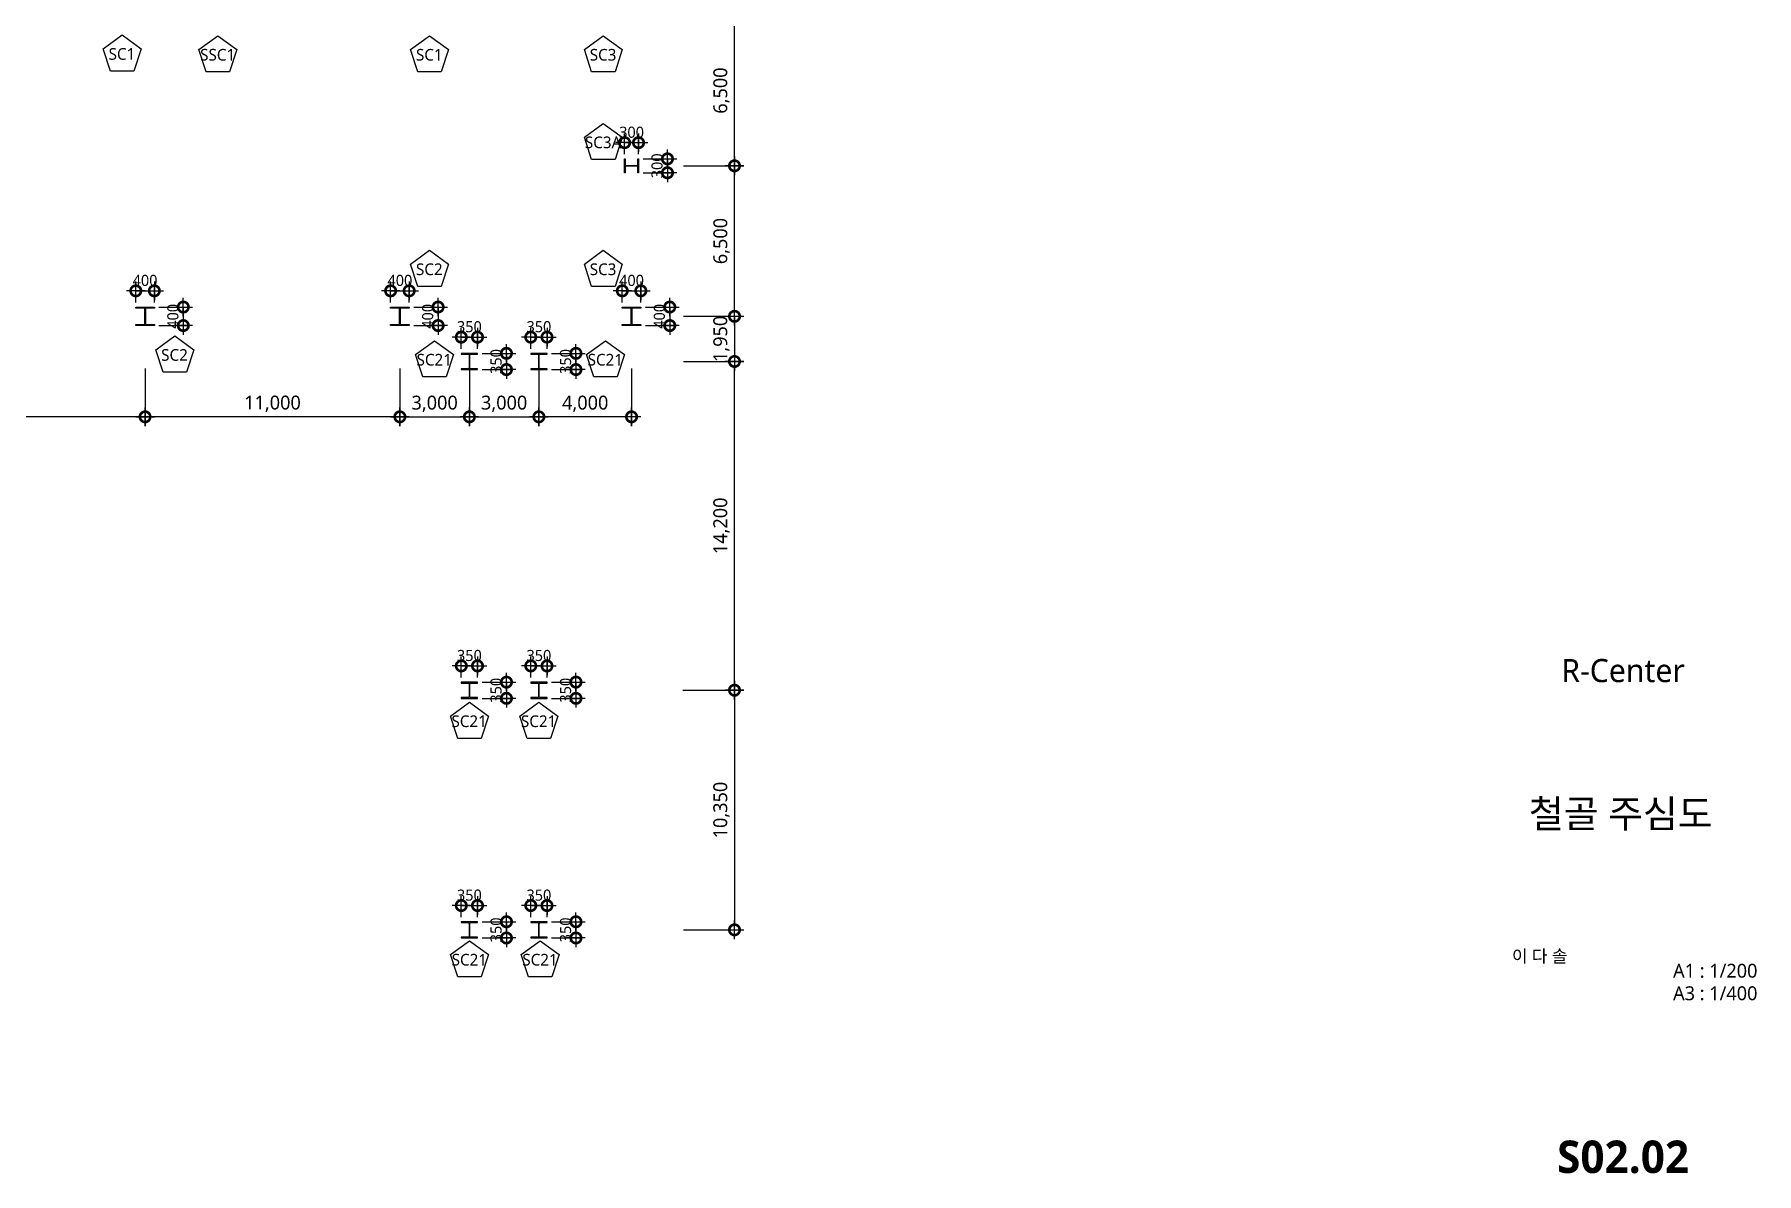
# Model space of a CAD drawing. Header units: millimetres. Extents: x 9929 to 330537, y 4940 to 105100.
# Drawn here: x 254925 to 329262, y 5874 to 55075 of the extents above; entities that cross this region are included whole.
import ezdxf
from ezdxf.enums import TextEntityAlignment as Align

# ---------------------------------------------------------------- set-up
doc = ezdxf.new("R2010")
doc.units = ezdxf.units.MM
doc.header["$LTSCALE"] = 150
doc.layers.get('DEFPOINTS').update_dxf_attribs({"color": 137})
for name, color, linetype in [('0-S-col', 4, 'Continuous'), ('09GIRDER', 2, 'Continuous'), ('DIM', 7, 'Continuous'), ('DIM1', 7, 'Continuous'), ('SHT', 5, 'Continuous'), ('TAG', 6, 'Continuous'), ('TEXT', 3, 'Continuous'), ('TITLE', 7, 'Continuous')]:
    doc.layers.add(name, color=color, linetype=linetype)
doc.styles.add('맑은고딕', font='malgun.ttf')
doc.styles.add('맑은고딕B', font='malgunbd.ttf')
doc.styles.add('스타일1', font='malgun.ttf')
doc.dimstyles.new('CJA', dxfattribs={"dimscale": 200, "dimtxt": 3, "dimasz": 1, "dimexe": 2, "dimexo": 3, "dimgap": 1, "dimtad": 1, "dimdec": 0, "dimzin": 1, "dimdsep": 46, "dimlunit": 6, "dimtxsty": '스타일1', "dimblk": 'GAUN-DOT', "dimcen": -2, "dimdle": 2, "dimclrd": 256, "dimclre": 256, "dimclrt": 3, "dimadec": 0, "dimazin": 0, "dimtfac": 1, "dimtdec": 0, "dimtix": 1, "dimtmove": 2, "dimatfit": 3, "dimldrblk": 'DOTSMALL', "dimfxl": 1, "dimtolj": 1, "dimtzin": 1, "dimarcsym": 0})
doc.dimstyles.new('GAUN0.5', dxfattribs={"dimscale": 200, "dimtxt": 2.4, "dimasz": 1, "dimexe": 1, "dimexo": 1, "dimgap": 1, "dimtad": 1, "dimdec": 0, "dimlfac": 0.5, "dimzin": 1, "dimdsep": 46, "dimlunit": 6, "dimtxsty": '맑은고딕', "dimblk": 'GAUN-DOT', "dimcen": -2, "dimdle": 2, "dimclrd": 256, "dimclre": 256, "dimclrt": 4, "dimadec": 0, "dimazin": 0, "dimtfac": 1, "dimtdec": 0, "dimtix": 1, "dimtmove": 2, "dimatfit": 3, "dimldrblk": 'DOTSMALL', "dimfxl": 1, "dimtolj": 1, "dimtzin": 1, "dimarcsym": 0})

# ---------------------------------------------------------------- blocks, each defined once
blk = doc.blocks.new('GAUN-DOT')
at = {"linetype": 'ByBlock'}
for p, q in [((2, 0), (-2, 0)), ((0, -2), (0, 2))]:
    blk.add_line(p, q, dxfattribs=at)
at = {"const_width": 2.25}
blk.add_lwpolyline([(0, 0.28125, 1), (0, -0.28125, 1)], format="xyb", close=True, dxfattribs=at)
blk = doc.blocks.new('*D11')
at = {"layer": 'DEFPOINTS', "color": 0, "transparency": 16777216}
for p in [(282352, 55900), (285144, 55900), (282339, 49400)]:
    blk.add_point(p, dxfattribs=at)
at = {"layer": 'DIM', "lineweight": -2, "transparency": 16777216}
for p, q in [((282952, 55900), (285544, 55900)), ((285144, 49600), (285144, 55700)), ((282939, 49400), (285544, 49400))]:
    blk.add_line(p, q, dxfattribs=at)
at = {"layer": 'DIM', "lineweight": -2, "transparency": 16777216, "xscale": 200, "yscale": 200, "zscale": 200}
for p, rotation in [((285144, 55900), 90), ((285144, 49400), 270)]:
    blk.add_blockref('GAUN-DOT', p, dxfattribs=dict(at, rotation=rotation))
at = {"layer": 'DIM', "color": 3, "transparency": 16777216, "insert": (284584, 52650), "char_height": 600, "attachment_point": 5, "rotation": 90, "style": '스타일1'}
blk.add_mtext('\\A1;6,500', dxfattribs=at)
blk = doc.blocks.new('_DotSmall')
at = {"color": 0, "linetype": 'ByBlock', "const_width": 0.5}
blk.add_lwpolyline([(-0.0625, 0, 1), (0.0625, 0, 1)], format="xyb", close=True, dxfattribs=at)
blk = doc.blocks.new('*D12')
at = {"layer": 'DEFPOINTS', "color": 0, "transparency": 16777216}
for p in [(282353, 49400), (285144, 49400), (282339, 42900)]:
    blk.add_point(p, dxfattribs=at)
at = {"layer": 'DIM', "lineweight": -2, "transparency": 16777216}
for p, q in [((282953, 49400), (285544, 49400)), ((285144, 43100), (285144, 49200)), ((282939, 42900), (285544, 42900))]:
    blk.add_line(p, q, dxfattribs=at)
at = {"layer": 'DIM', "lineweight": -2, "transparency": 16777216, "xscale": 200, "yscale": 200, "zscale": 200}
for p, rotation in [((285144, 49400), 90), ((285144, 42900), 270)]:
    blk.add_blockref('GAUN-DOT', p, dxfattribs=dict(at, rotation=rotation))
at = {"layer": 'DIM', "color": 3, "transparency": 16777216, "insert": (284584, 46150), "char_height": 600, "attachment_point": 5, "rotation": 90, "style": '스타일1'}
blk.add_mtext('\\A1;6,500', dxfattribs=at)
blk = doc.blocks.new('*D13')
at = {"layer": 'DEFPOINTS', "color": 0, "transparency": 16777216}
for p in [(282339, 42900), (282343, 40950), (285144, 40950)]:
    blk.add_point(p, dxfattribs=at)
at = {"layer": 'DIM', "lineweight": -2, "transparency": 16777216}
for p, q in [((285144, 43100), (285144, 43300)), ((282939, 42900), (285544, 42900)), ((285144, 42900), (285144, 40950)), ((282943, 40950), (285544, 40950)), ((285144, 40750), (285144, 40550))]:
    blk.add_line(p, q, dxfattribs=at)
at = {"layer": 'DIM', "lineweight": -2, "transparency": 16777216, "xscale": 200, "yscale": 200, "zscale": 200}
for p, rotation in [((285144, 42900), 270), ((285144, 40950), 90)]:
    blk.add_blockref('GAUN-DOT', p, dxfattribs=dict(at, rotation=rotation))
at = {"layer": 'DIM', "color": 3, "transparency": 16777216, "insert": (284582, 41925), "char_height": 600, "attachment_point": 5, "rotation": 90, "style": '스타일1'}
blk.add_mtext('\\A1;1,950', dxfattribs=at)
blk = doc.blocks.new('*D14')
at = {"layer": 'DEFPOINTS', "color": 0, "transparency": 16777216}
for p in [(282343, 40950), (285144, 40950), (282315, 26750)]:
    blk.add_point(p, dxfattribs=at)
at = {"layer": 'DIM', "lineweight": -2, "transparency": 16777216}
for p, q in [((282943, 40950), (285544, 40950)), ((285144, 26950), (285144, 40750)), ((282915, 26750), (285544, 26750))]:
    blk.add_line(p, q, dxfattribs=at)
at = {"layer": 'DIM', "lineweight": -2, "transparency": 16777216, "xscale": 200, "yscale": 200, "zscale": 200}
for p, rotation in [((285144, 40950), 90), ((285144, 26750), 270)]:
    blk.add_blockref('GAUN-DOT', p, dxfattribs=dict(at, rotation=rotation))
at = {"layer": 'DIM', "color": 3, "transparency": 16777216, "insert": (284582, 33850), "char_height": 600, "attachment_point": 5, "rotation": 90, "style": '스타일1'}
blk.add_mtext('\\A1;14,200', dxfattribs=at)
blk = doc.blocks.new('*D15')
at = {"layer": 'DEFPOINTS', "color": 0, "transparency": 16777216}
for p in [(282315, 26750), (282335, 16400), (285144, 16400)]:
    blk.add_point(p, dxfattribs=at)
at = {"layer": 'DIM', "lineweight": -2, "transparency": 16777216}
for p, q in [((282915, 26750), (285544, 26750)), ((285144, 26550), (285144, 16600)), ((282935, 16400), (285544, 16400))]:
    blk.add_line(p, q, dxfattribs=at)
at = {"layer": 'DIM', "lineweight": -2, "transparency": 16777216, "xscale": 200, "yscale": 200, "zscale": 200}
for p, rotation in [((285144, 26750), 90), ((285144, 16400), 270)]:
    blk.add_blockref('GAUN-DOT', p, dxfattribs=dict(at, rotation=rotation))
at = {"layer": 'DIM', "color": 3, "transparency": 16777216, "insert": (284582, 21575), "char_height": 600, "attachment_point": 5, "rotation": 90, "style": '스타일1'}
blk.add_mtext('\\A1;10,350', dxfattribs=at)
blk = doc.blocks.new('*D20')
at = {"layer": 'DEFPOINTS', "color": 0, "transparency": 16777216}
for p in [(245700, 41253), (259700, 41253), (245700, 38559)]:
    blk.add_point(p, dxfattribs=at)
at = {"layer": 'DIM', "lineweight": -2, "transparency": 16777216}
for p, q in [((245700, 40653), (245700, 38159)), ((259700, 40653), (259700, 38159)), ((259500, 38559), (245900, 38559))]:
    blk.add_line(p, q, dxfattribs=at)
at = {"layer": 'DIM', "lineweight": -2, "transparency": 16777216, "xscale": 200, "yscale": 200, "zscale": 200, "rotation": 180}
blk.add_blockref('GAUN-DOT', (245700, 38559), dxfattribs=at)
at = {"layer": 'DIM', "lineweight": -2, "transparency": 16777216, "xscale": 200, "yscale": 200, "zscale": 200}
blk.add_blockref('GAUN-DOT', (259700, 38559), dxfattribs=at)
at = {"layer": 'DIM', "color": 3, "transparency": 16777216, "insert": (252700, 39121), "char_height": 600, "attachment_point": 5, "style": '스타일1'}
blk.add_mtext('\\A1;14,000', dxfattribs=at)
blk = doc.blocks.new('*D21')
at = {"layer": 'DEFPOINTS', "color": 0, "transparency": 16777216}
for p in [(259700, 41253), (270700, 41253), (259700, 38559)]:
    blk.add_point(p, dxfattribs=at)
at = {"layer": 'DIM', "lineweight": -2, "transparency": 16777216}
for p, q in [((259700, 40653), (259700, 38159)), ((270700, 40653), (270700, 38159)), ((270500, 38559), (259900, 38559))]:
    blk.add_line(p, q, dxfattribs=at)
at = {"layer": 'DIM', "lineweight": -2, "transparency": 16777216, "xscale": 200, "yscale": 200, "zscale": 200, "rotation": 180}
blk.add_blockref('GAUN-DOT', (259700, 38559), dxfattribs=at)
at = {"layer": 'DIM', "lineweight": -2, "transparency": 16777216, "xscale": 200, "yscale": 200, "zscale": 200}
blk.add_blockref('GAUN-DOT', (270700, 38559), dxfattribs=at)
at = {"layer": 'DIM', "color": 3, "transparency": 16777216, "insert": (265200, 39121), "char_height": 600, "attachment_point": 5, "style": '스타일1'}
blk.add_mtext('\\A1;11,000', dxfattribs=at)
blk = doc.blocks.new('*D22')
at = {"layer": 'DEFPOINTS', "color": 0, "transparency": 16777216}
for p in [(270700, 41253), (273700, 41253), (273700, 38559)]:
    blk.add_point(p, dxfattribs=at)
at = {"layer": 'DIM', "lineweight": -2, "transparency": 16777216}
for p, q in [((270700, 40653), (270700, 38159)), ((273700, 40653), (273700, 38159)), ((270900, 38559), (273500, 38559))]:
    blk.add_line(p, q, dxfattribs=at)
at = {"layer": 'DIM', "lineweight": -2, "transparency": 16777216, "xscale": 200, "yscale": 200, "zscale": 200, "rotation": 180}
blk.add_blockref('GAUN-DOT', (270700, 38559), dxfattribs=at)
at = {"layer": 'DIM', "lineweight": -2, "transparency": 16777216, "xscale": 200, "yscale": 200, "zscale": 200}
blk.add_blockref('GAUN-DOT', (273700, 38559), dxfattribs=at)
at = {"layer": 'DIM', "color": 3, "transparency": 16777216, "insert": (272200, 39119), "char_height": 600, "attachment_point": 5, "style": '스타일1'}
blk.add_mtext('\\A1;3,000', dxfattribs=at)
blk = doc.blocks.new('*D23')
at = {"layer": 'DEFPOINTS', "color": 0, "transparency": 16777216}
for p in [(273700, 41253), (276700, 41253), (276700, 38559)]:
    blk.add_point(p, dxfattribs=at)
at = {"layer": 'DIM', "lineweight": -2, "transparency": 16777216}
for p, q in [((273700, 40653), (273700, 38159)), ((276700, 40653), (276700, 38159)), ((273900, 38559), (276500, 38559))]:
    blk.add_line(p, q, dxfattribs=at)
at = {"layer": 'DIM', "lineweight": -2, "transparency": 16777216, "xscale": 200, "yscale": 200, "zscale": 200, "rotation": 180}
blk.add_blockref('GAUN-DOT', (273700, 38559), dxfattribs=at)
at = {"layer": 'DIM', "lineweight": -2, "transparency": 16777216, "xscale": 200, "yscale": 200, "zscale": 200}
blk.add_blockref('GAUN-DOT', (276700, 38559), dxfattribs=at)
at = {"layer": 'DIM', "color": 3, "transparency": 16777216, "insert": (275200, 39119), "char_height": 600, "attachment_point": 5, "style": '스타일1'}
blk.add_mtext('\\A1;3,000', dxfattribs=at)
blk = doc.blocks.new('*D24')
at = {"layer": 'DEFPOINTS', "color": 0, "transparency": 16777216}
for p in [(276700, 41253), (280700, 41253), (276700, 38559)]:
    blk.add_point(p, dxfattribs=at)
at = {"layer": 'DIM', "lineweight": -2, "transparency": 16777216}
for p, q in [((276700, 40653), (276700, 38159)), ((280700, 40653), (280700, 38159)), ((280500, 38559), (276900, 38559))]:
    blk.add_line(p, q, dxfattribs=at)
at = {"layer": 'DIM', "lineweight": -2, "transparency": 16777216, "xscale": 200, "yscale": 200, "zscale": 200, "rotation": 180}
blk.add_blockref('GAUN-DOT', (276700, 38559), dxfattribs=at)
at = {"layer": 'DIM', "lineweight": -2, "transparency": 16777216, "xscale": 200, "yscale": 200, "zscale": 200}
blk.add_blockref('GAUN-DOT', (280700, 38559), dxfattribs=at)
at = {"layer": 'DIM', "color": 3, "transparency": 16777216, "insert": (278700, 39119), "char_height": 600, "attachment_point": 5, "style": '스타일1'}
blk.add_mtext('\\A1;4,000', dxfattribs=at)
blk = doc.blocks.new('TITLE')
at = {"layer": 'TITLE', "style": '스타일1'}
for tag, height, p in [('동명칭', 6, (776.77, -457.26)), ('SCALE-A1', 3, (797.5, -522)), ('SCALE-A3', 3, (797.5, -527)), ('DATA', 3, (797.5, -540))]:
    blk.add_attdef(tag, text='', height=height, dxfattribs=at).set_placement(p, align=Align.MIDDLE)
for tag, height, p in [('TITLE1', 6, (776.5, -479.4)), ('TITLE4', 6, (776.5, -484.39)), ('TITLE2', 6, (776.5, -489)), ('TITLE5', 6, (776.5, -493.99)), ('TITLE3', 6, (776.5, -498.7)), ('NAME-1', 3, (760.16, -517.5)), ('NAME-2', 3, (760.16, -526.5)), ('A0.00', 7, (776.5, -561))]:
    blk.add_attdef(tag, text='', height=height, dxfattribs=at).set_placement(p, align=Align.MIDDLE_CENTER)
blk = doc.blocks.new('*D122')
at = {"layer": 'DEFPOINTS', "color": 0, "transparency": 16777216}
for p in [(260100, 44000), (259300, 43300), (260100, 43300)]:
    blk.add_point(p, dxfattribs=at)
at = {"layer": 'DIM1', "lineweight": -2, "transparency": 16777216}
for p, q in [((259100, 44000), (258900, 44000)), ((259300, 43500), (259300, 44200)), ((259300, 44000), (260100, 44000)), ((260100, 43500), (260100, 44200)), ((260300, 44000), (260500, 44000))]:
    blk.add_line(p, q, dxfattribs=at)
at = {"layer": 'DIM1', "lineweight": -2, "transparency": 16777216, "xscale": 200, "yscale": 200, "zscale": 200}
blk.add_blockref('GAUN-DOT', (259300, 44000), dxfattribs=at)
at = {"layer": 'DIM1', "lineweight": -2, "transparency": 16777216, "xscale": 200, "yscale": 200, "zscale": 200, "rotation": 180}
blk.add_blockref('GAUN-DOT', (260100, 44000), dxfattribs=at)
at = {"layer": 'DIM1', "color": 4, "transparency": 16777216, "insert": (259700, 44448), "char_height": 480, "attachment_point": 5, "style": '맑은고딕'}
blk.add_mtext('\\A1;400', dxfattribs=at)
blk = doc.blocks.new('*D123')
at = {"layer": 'DEFPOINTS', "color": 0, "transparency": 16777216}
for p in [(260100, 43300), (260100, 42500), (261350, 42500)]:
    blk.add_point(p, dxfattribs=at)
at = {"layer": 'DIM1', "lineweight": -2, "transparency": 16777216}
for p, q in [((260300, 43300), (261550, 43300)), ((261350, 43500), (261350, 43700)), ((261350, 43300), (261350, 42500)), ((260300, 42500), (261550, 42500)), ((261350, 42300), (261350, 42100))]:
    blk.add_line(p, q, dxfattribs=at)
at = {"layer": 'DIM1', "lineweight": -2, "transparency": 16777216, "xscale": 200, "yscale": 200, "zscale": 200}
for p, rotation in [((261350, 43300), 270), ((261350, 42500), 90)]:
    blk.add_blockref('GAUN-DOT', p, dxfattribs=dict(at, rotation=rotation))
at = {"layer": 'DIM1', "color": 4, "transparency": 16777216, "insert": (260902, 42900), "char_height": 480, "attachment_point": 5, "rotation": 90, "style": '맑은고딕'}
blk.add_mtext('\\A1;400', dxfattribs=at)
blk = doc.blocks.new('*D124')
at = {"layer": 'DEFPOINTS', "color": 0, "transparency": 16777216}
for p in [(271100, 44000), (270300, 43300), (271100, 43300)]:
    blk.add_point(p, dxfattribs=at)
at = {"layer": 'DIM1', "lineweight": -2, "transparency": 16777216}
for p, q in [((270100, 44000), (269900, 44000)), ((270300, 43500), (270300, 44200)), ((270300, 44000), (271100, 44000)), ((271100, 43500), (271100, 44200)), ((271300, 44000), (271500, 44000))]:
    blk.add_line(p, q, dxfattribs=at)
at = {"layer": 'DIM1', "lineweight": -2, "transparency": 16777216, "xscale": 200, "yscale": 200, "zscale": 200}
blk.add_blockref('GAUN-DOT', (270300, 44000), dxfattribs=at)
at = {"layer": 'DIM1', "lineweight": -2, "transparency": 16777216, "xscale": 200, "yscale": 200, "zscale": 200, "rotation": 180}
blk.add_blockref('GAUN-DOT', (271100, 44000), dxfattribs=at)
at = {"layer": 'DIM1', "color": 4, "transparency": 16777216, "insert": (270700, 44448), "char_height": 480, "attachment_point": 5, "style": '맑은고딕'}
blk.add_mtext('\\A1;400', dxfattribs=at)
blk = doc.blocks.new('*D125')
at = {"layer": 'DEFPOINTS', "color": 0, "transparency": 16777216}
for p in [(271100, 43300), (271100, 42500), (272350, 42500)]:
    blk.add_point(p, dxfattribs=at)
at = {"layer": 'DIM1', "lineweight": -2, "transparency": 16777216}
for p, q in [((271300, 43300), (272550, 43300)), ((272350, 43500), (272350, 43700)), ((272350, 43300), (272350, 42500)), ((271300, 42500), (272550, 42500)), ((272350, 42300), (272350, 42100))]:
    blk.add_line(p, q, dxfattribs=at)
at = {"layer": 'DIM1', "lineweight": -2, "transparency": 16777216, "xscale": 200, "yscale": 200, "zscale": 200}
for p, rotation in [((272350, 43300), 270), ((272350, 42500), 90)]:
    blk.add_blockref('GAUN-DOT', p, dxfattribs=dict(at, rotation=rotation))
at = {"layer": 'DIM1', "color": 4, "transparency": 16777216, "insert": (271902, 42900), "char_height": 480, "attachment_point": 5, "rotation": 90, "style": '맑은고딕'}
blk.add_mtext('\\A1;400', dxfattribs=at)
blk = doc.blocks.new('*D126')
at = {"layer": 'DEFPOINTS', "color": 0, "transparency": 16777216}
for p in [(281100, 44000), (280300, 43300), (281100, 43300)]:
    blk.add_point(p, dxfattribs=at)
at = {"layer": 'DIM1', "lineweight": -2, "transparency": 16777216}
for p, q in [((280100, 44000), (279900, 44000)), ((280300, 43500), (280300, 44200)), ((280300, 44000), (281100, 44000)), ((281100, 43500), (281100, 44200)), ((281300, 44000), (281500, 44000))]:
    blk.add_line(p, q, dxfattribs=at)
at = {"layer": 'DIM1', "lineweight": -2, "transparency": 16777216, "xscale": 200, "yscale": 200, "zscale": 200}
blk.add_blockref('GAUN-DOT', (280300, 44000), dxfattribs=at)
at = {"layer": 'DIM1', "lineweight": -2, "transparency": 16777216, "xscale": 200, "yscale": 200, "zscale": 200, "rotation": 180}
blk.add_blockref('GAUN-DOT', (281100, 44000), dxfattribs=at)
at = {"layer": 'DIM1', "color": 4, "transparency": 16777216, "insert": (280700, 44448), "char_height": 480, "attachment_point": 5, "style": '맑은고딕'}
blk.add_mtext('\\A1;400', dxfattribs=at)
blk = doc.blocks.new('*D127')
at = {"layer": 'DEFPOINTS', "color": 0, "transparency": 16777216}
for p in [(281100, 43300), (281100, 42500), (282350, 42500)]:
    blk.add_point(p, dxfattribs=at)
at = {"layer": 'DIM1', "lineweight": -2, "transparency": 16777216}
for p, q in [((281300, 43300), (282550, 43300)), ((282350, 43500), (282350, 43700)), ((282350, 43300), (282350, 42500)), ((281300, 42500), (282550, 42500)), ((282350, 42300), (282350, 42100))]:
    blk.add_line(p, q, dxfattribs=at)
at = {"layer": 'DIM1', "lineweight": -2, "transparency": 16777216, "xscale": 200, "yscale": 200, "zscale": 200}
for p, rotation in [((282350, 43300), 270), ((282350, 42500), 90)]:
    blk.add_blockref('GAUN-DOT', p, dxfattribs=dict(at, rotation=rotation))
at = {"layer": 'DIM1', "color": 4, "transparency": 16777216, "insert": (281902, 42900), "char_height": 480, "attachment_point": 5, "rotation": 90, "style": '맑은고딕'}
blk.add_mtext('\\A1;400', dxfattribs=at)
blk = doc.blocks.new('*D128')
at = {"layer": 'DEFPOINTS', "color": 0, "transparency": 16777216}
for p in [(274050, 42000), (273350, 41300), (274050, 41300)]:
    blk.add_point(p, dxfattribs=at)
at = {"layer": 'DIM1', "lineweight": -2, "transparency": 16777216}
for p, q in [((273150, 42000), (272950, 42000)), ((273350, 41500), (273350, 42200)), ((273350, 42000), (274050, 42000)), ((274050, 41500), (274050, 42200)), ((274250, 42000), (274450, 42000))]:
    blk.add_line(p, q, dxfattribs=at)
at = {"layer": 'DIM1', "lineweight": -2, "transparency": 16777216, "xscale": 200, "yscale": 200, "zscale": 200}
blk.add_blockref('GAUN-DOT', (273350, 42000), dxfattribs=at)
at = {"layer": 'DIM1', "lineweight": -2, "transparency": 16777216, "xscale": 200, "yscale": 200, "zscale": 200, "rotation": 180}
blk.add_blockref('GAUN-DOT', (274050, 42000), dxfattribs=at)
at = {"layer": 'DIM1', "color": 4, "transparency": 16777216, "insert": (273700, 42448), "char_height": 480, "attachment_point": 5, "style": '맑은고딕'}
blk.add_mtext('\\A1;350', dxfattribs=at)
blk = doc.blocks.new('*D129')
at = {"layer": 'DEFPOINTS', "color": 0, "transparency": 16777216}
for p in [(274050, 41300), (274050, 40600), (275300, 40600)]:
    blk.add_point(p, dxfattribs=at)
at = {"layer": 'DIM1', "lineweight": -2, "transparency": 16777216}
for p, q in [((275300, 41500), (275300, 41700)), ((274250, 41300), (275500, 41300)), ((275300, 41300), (275300, 40600)), ((274250, 40600), (275500, 40600)), ((275300, 40400), (275300, 40200))]:
    blk.add_line(p, q, dxfattribs=at)
at = {"layer": 'DIM1', "lineweight": -2, "transparency": 16777216, "xscale": 200, "yscale": 200, "zscale": 200}
for p, rotation in [((275300, 41300), 270), ((275300, 40600), 90)]:
    blk.add_blockref('GAUN-DOT', p, dxfattribs=dict(at, rotation=rotation))
at = {"layer": 'DIM1', "color": 4, "transparency": 16777216, "insert": (274852, 40950), "char_height": 480, "attachment_point": 5, "rotation": 90, "style": '맑은고딕'}
blk.add_mtext('\\A1;350', dxfattribs=at)
blk = doc.blocks.new('*D130')
at = {"layer": 'DEFPOINTS', "color": 0, "transparency": 16777216}
for p in [(277050, 42000), (276350, 41300), (277050, 41300)]:
    blk.add_point(p, dxfattribs=at)
at = {"layer": 'DIM1', "lineweight": -2, "transparency": 16777216}
for p, q in [((276150, 42000), (275950, 42000)), ((276350, 41500), (276350, 42200)), ((276350, 42000), (277050, 42000)), ((277050, 41500), (277050, 42200)), ((277250, 42000), (277450, 42000))]:
    blk.add_line(p, q, dxfattribs=at)
at = {"layer": 'DIM1', "lineweight": -2, "transparency": 16777216, "xscale": 200, "yscale": 200, "zscale": 200}
blk.add_blockref('GAUN-DOT', (276350, 42000), dxfattribs=at)
at = {"layer": 'DIM1', "lineweight": -2, "transparency": 16777216, "xscale": 200, "yscale": 200, "zscale": 200, "rotation": 180}
blk.add_blockref('GAUN-DOT', (277050, 42000), dxfattribs=at)
at = {"layer": 'DIM1', "color": 4, "transparency": 16777216, "insert": (276700, 42448), "char_height": 480, "attachment_point": 5, "style": '맑은고딕'}
blk.add_mtext('\\A1;350', dxfattribs=at)
blk = doc.blocks.new('*D131')
at = {"layer": 'DEFPOINTS', "color": 0, "transparency": 16777216}
for p in [(277050, 41300), (277050, 40600), (278300, 40600)]:
    blk.add_point(p, dxfattribs=at)
at = {"layer": 'DIM1', "lineweight": -2, "transparency": 16777216}
for p, q in [((278300, 41500), (278300, 41700)), ((277250, 41300), (278500, 41300)), ((278300, 41300), (278300, 40600)), ((277250, 40600), (278500, 40600)), ((278300, 40400), (278300, 40200))]:
    blk.add_line(p, q, dxfattribs=at)
at = {"layer": 'DIM1', "lineweight": -2, "transparency": 16777216, "xscale": 200, "yscale": 200, "zscale": 200}
for p, rotation in [((278300, 41300), 270), ((278300, 40600), 90)]:
    blk.add_blockref('GAUN-DOT', p, dxfattribs=dict(at, rotation=rotation))
at = {"layer": 'DIM1', "color": 4, "transparency": 16777216, "insert": (277852, 40950), "char_height": 480, "attachment_point": 5, "rotation": 90, "style": '맑은고딕'}
blk.add_mtext('\\A1;350', dxfattribs=at)
blk = doc.blocks.new('*D132')
at = {"layer": 'DEFPOINTS', "color": 0, "transparency": 16777216}
for p in [(277050, 27800), (276350, 27100), (277050, 27100)]:
    blk.add_point(p, dxfattribs=at)
at = {"layer": 'DIM1', "lineweight": -2, "transparency": 16777216}
for p, q in [((276150, 27800), (275950, 27800)), ((276350, 27300), (276350, 28000)), ((276350, 27800), (277050, 27800)), ((277050, 27300), (277050, 28000)), ((277250, 27800), (277450, 27800))]:
    blk.add_line(p, q, dxfattribs=at)
at = {"layer": 'DIM1', "lineweight": -2, "transparency": 16777216, "xscale": 200, "yscale": 200, "zscale": 200}
blk.add_blockref('GAUN-DOT', (276350, 27800), dxfattribs=at)
at = {"layer": 'DIM1', "lineweight": -2, "transparency": 16777216, "xscale": 200, "yscale": 200, "zscale": 200, "rotation": 180}
blk.add_blockref('GAUN-DOT', (277050, 27800), dxfattribs=at)
at = {"layer": 'DIM1', "color": 4, "transparency": 16777216, "insert": (276700, 28248), "char_height": 480, "attachment_point": 5, "style": '맑은고딕'}
blk.add_mtext('\\A1;350', dxfattribs=at)
blk = doc.blocks.new('*D133')
at = {"layer": 'DEFPOINTS', "color": 0, "transparency": 16777216}
for p in [(277050, 27100), (277050, 26400), (278300, 26400)]:
    blk.add_point(p, dxfattribs=at)
at = {"layer": 'DIM1', "lineweight": -2, "transparency": 16777216}
for p, q in [((277250, 27100), (278500, 27100)), ((278300, 27300), (278300, 27500)), ((278300, 27100), (278300, 26400)), ((277250, 26400), (278500, 26400)), ((278300, 26200), (278300, 26000))]:
    blk.add_line(p, q, dxfattribs=at)
at = {"layer": 'DIM1', "lineweight": -2, "transparency": 16777216, "xscale": 200, "yscale": 200, "zscale": 200}
for p, rotation in [((278300, 27100), 270), ((278300, 26400), 90)]:
    blk.add_blockref('GAUN-DOT', p, dxfattribs=dict(at, rotation=rotation))
at = {"layer": 'DIM1', "color": 4, "transparency": 16777216, "insert": (277852, 26750), "char_height": 480, "attachment_point": 5, "rotation": 90, "style": '맑은고딕'}
blk.add_mtext('\\A1;350', dxfattribs=at)
blk = doc.blocks.new('*D134')
at = {"layer": 'DEFPOINTS', "color": 0, "transparency": 16777216}
for p in [(274050, 27800), (273350, 27100), (274050, 27100)]:
    blk.add_point(p, dxfattribs=at)
at = {"layer": 'DIM1', "lineweight": -2, "transparency": 16777216}
for p, q in [((273150, 27800), (272950, 27800)), ((273350, 27300), (273350, 28000)), ((273350, 27800), (274050, 27800)), ((274050, 27300), (274050, 28000)), ((274250, 27800), (274450, 27800))]:
    blk.add_line(p, q, dxfattribs=at)
at = {"layer": 'DIM1', "lineweight": -2, "transparency": 16777216, "xscale": 200, "yscale": 200, "zscale": 200}
blk.add_blockref('GAUN-DOT', (273350, 27800), dxfattribs=at)
at = {"layer": 'DIM1', "lineweight": -2, "transparency": 16777216, "xscale": 200, "yscale": 200, "zscale": 200, "rotation": 180}
blk.add_blockref('GAUN-DOT', (274050, 27800), dxfattribs=at)
at = {"layer": 'DIM1', "color": 4, "transparency": 16777216, "insert": (273700, 28248), "char_height": 480, "attachment_point": 5, "style": '맑은고딕'}
blk.add_mtext('\\A1;350', dxfattribs=at)
blk = doc.blocks.new('*D135')
at = {"layer": 'DEFPOINTS', "color": 0, "transparency": 16777216}
for p in [(274050, 27100), (274050, 26400), (275300, 26400)]:
    blk.add_point(p, dxfattribs=at)
at = {"layer": 'DIM1', "lineweight": -2, "transparency": 16777216}
for p, q in [((274250, 27100), (275500, 27100)), ((275300, 27300), (275300, 27500)), ((275300, 27100), (275300, 26400)), ((274250, 26400), (275500, 26400)), ((275300, 26200), (275300, 26000))]:
    blk.add_line(p, q, dxfattribs=at)
at = {"layer": 'DIM1', "lineweight": -2, "transparency": 16777216, "xscale": 200, "yscale": 200, "zscale": 200}
for p, rotation in [((275300, 27100), 270), ((275300, 26400), 90)]:
    blk.add_blockref('GAUN-DOT', p, dxfattribs=dict(at, rotation=rotation))
at = {"layer": 'DIM1', "color": 4, "transparency": 16777216, "insert": (274852, 26750), "char_height": 480, "attachment_point": 5, "rotation": 90, "style": '맑은고딕'}
blk.add_mtext('\\A1;350', dxfattribs=at)
blk = doc.blocks.new('*D136')
at = {"layer": 'DEFPOINTS', "color": 0, "transparency": 16777216}
for p in [(277050, 17450), (276350, 16750), (277050, 16750)]:
    blk.add_point(p, dxfattribs=at)
at = {"layer": 'DIM1', "lineweight": -2, "transparency": 16777216}
for p, q in [((276150, 17450), (275950, 17450)), ((276350, 16950), (276350, 17650)), ((276350, 17450), (277050, 17450)), ((277050, 16950), (277050, 17650)), ((277250, 17450), (277450, 17450))]:
    blk.add_line(p, q, dxfattribs=at)
at = {"layer": 'DIM1', "lineweight": -2, "transparency": 16777216, "xscale": 200, "yscale": 200, "zscale": 200}
blk.add_blockref('GAUN-DOT', (276350, 17450), dxfattribs=at)
at = {"layer": 'DIM1', "lineweight": -2, "transparency": 16777216, "xscale": 200, "yscale": 200, "zscale": 200, "rotation": 180}
blk.add_blockref('GAUN-DOT', (277050, 17450), dxfattribs=at)
at = {"layer": 'DIM1', "color": 4, "transparency": 16777216, "insert": (276700, 17898), "char_height": 480, "attachment_point": 5, "style": '맑은고딕'}
blk.add_mtext('\\A1;350', dxfattribs=at)
blk = doc.blocks.new('*D137')
at = {"layer": 'DEFPOINTS', "color": 0, "transparency": 16777216}
for p in [(277050, 16750), (277050, 16050), (278300, 16050)]:
    blk.add_point(p, dxfattribs=at)
at = {"layer": 'DIM1', "lineweight": -2, "transparency": 16777216}
for p, q in [((278300, 16950), (278300, 17150)), ((277250, 16750), (278500, 16750)), ((278300, 16750), (278300, 16050)), ((277250, 16050), (278500, 16050)), ((278300, 15850), (278300, 15650))]:
    blk.add_line(p, q, dxfattribs=at)
at = {"layer": 'DIM1', "lineweight": -2, "transparency": 16777216, "xscale": 200, "yscale": 200, "zscale": 200}
for p, rotation in [((278300, 16750), 270), ((278300, 16050), 90)]:
    blk.add_blockref('GAUN-DOT', p, dxfattribs=dict(at, rotation=rotation))
at = {"layer": 'DIM1', "color": 4, "transparency": 16777216, "insert": (277852, 16400), "char_height": 480, "attachment_point": 5, "rotation": 90, "style": '맑은고딕'}
blk.add_mtext('\\A1;350', dxfattribs=at)
blk = doc.blocks.new('*D138')
at = {"layer": 'DEFPOINTS', "color": 0, "transparency": 16777216}
for p in [(274050, 17450), (273350, 16750), (274050, 16750)]:
    blk.add_point(p, dxfattribs=at)
at = {"layer": 'DIM1', "lineweight": -2, "transparency": 16777216}
for p, q in [((273150, 17450), (272950, 17450)), ((273350, 16950), (273350, 17650)), ((273350, 17450), (274050, 17450)), ((274050, 16950), (274050, 17650)), ((274250, 17450), (274450, 17450))]:
    blk.add_line(p, q, dxfattribs=at)
at = {"layer": 'DIM1', "lineweight": -2, "transparency": 16777216, "xscale": 200, "yscale": 200, "zscale": 200}
blk.add_blockref('GAUN-DOT', (273350, 17450), dxfattribs=at)
at = {"layer": 'DIM1', "lineweight": -2, "transparency": 16777216, "xscale": 200, "yscale": 200, "zscale": 200, "rotation": 180}
blk.add_blockref('GAUN-DOT', (274050, 17450), dxfattribs=at)
at = {"layer": 'DIM1', "color": 4, "transparency": 16777216, "insert": (273700, 17898), "char_height": 480, "attachment_point": 5, "style": '맑은고딕'}
blk.add_mtext('\\A1;350', dxfattribs=at)
blk = doc.blocks.new('*D139')
at = {"layer": 'DEFPOINTS', "color": 0, "transparency": 16777216}
for p in [(274050, 16750), (274050, 16050), (275300, 16050)]:
    blk.add_point(p, dxfattribs=at)
at = {"layer": 'DIM1', "lineweight": -2, "transparency": 16777216}
for p, q in [((275300, 16950), (275300, 17150)), ((274250, 16750), (275500, 16750)), ((275300, 16750), (275300, 16050)), ((274250, 16050), (275500, 16050)), ((275300, 15850), (275300, 15650))]:
    blk.add_line(p, q, dxfattribs=at)
at = {"layer": 'DIM1', "lineweight": -2, "transparency": 16777216, "xscale": 200, "yscale": 200, "zscale": 200}
for p, rotation in [((275300, 16750), 270), ((275300, 16050), 90)]:
    blk.add_blockref('GAUN-DOT', p, dxfattribs=dict(at, rotation=rotation))
at = {"layer": 'DIM1', "color": 4, "transparency": 16777216, "insert": (274852, 16400), "char_height": 480, "attachment_point": 5, "rotation": 90, "style": '맑은고딕'}
blk.add_mtext('\\A1;350', dxfattribs=at)
blk = doc.blocks.new('*D142')
at = {"layer": 'DEFPOINTS', "color": 0, "transparency": 16777216}
for p in [(281000, 50400), (280400, 49700), (281000, 49700)]:
    blk.add_point(p, dxfattribs=at)
at = {"layer": 'DIM1', "lineweight": -2, "transparency": 16777216}
for p, q in [((280400, 49900), (280400, 50600)), ((281000, 49900), (281000, 50600)), ((280200, 50400), (280000, 50400)), ((280400, 50400), (281000, 50400)), ((281200, 50400), (281400, 50400))]:
    blk.add_line(p, q, dxfattribs=at)
at = {"layer": 'DIM1', "lineweight": -2, "transparency": 16777216, "xscale": 200, "yscale": 200, "zscale": 200}
blk.add_blockref('GAUN-DOT', (280400, 50400), dxfattribs=at)
at = {"layer": 'DIM1', "lineweight": -2, "transparency": 16777216, "xscale": 200, "yscale": 200, "zscale": 200, "rotation": 180}
blk.add_blockref('GAUN-DOT', (281000, 50400), dxfattribs=at)
at = {"layer": 'DIM1', "color": 4, "transparency": 16777216, "insert": (280700, 50848), "char_height": 480, "attachment_point": 5, "style": '맑은고딕'}
blk.add_mtext('\\A1;300', dxfattribs=at)
blk = doc.blocks.new('*D143')
at = {"layer": 'DEFPOINTS', "color": 0, "transparency": 16777216}
for p in [(281000, 49700), (281000, 49100), (282250, 49100)]:
    blk.add_point(p, dxfattribs=at)
at = {"layer": 'DIM1', "lineweight": -2, "transparency": 16777216}
for p, q in [((282250, 49900), (282250, 50100)), ((281200, 49700), (282450, 49700)), ((281200, 49100), (282450, 49100)), ((282250, 49700), (282250, 49100)), ((282250, 48900), (282250, 48700))]:
    blk.add_line(p, q, dxfattribs=at)
at = {"layer": 'DIM1', "lineweight": -2, "transparency": 16777216, "xscale": 200, "yscale": 200, "zscale": 200}
for p, rotation in [((282250, 49700), 270), ((282250, 49100), 90)]:
    blk.add_blockref('GAUN-DOT', p, dxfattribs=dict(at, rotation=rotation))
at = {"layer": 'DIM1', "color": 4, "transparency": 16777216, "insert": (281802, 49400), "char_height": 480, "attachment_point": 5, "rotation": 90, "style": '맑은고딕'}
blk.add_mtext('\\A1;300', dxfattribs=at)

msp = doc.modelspace()

# ---------------------------------------------------------------- linework, layer by layer
at = {"layer": '0-S-col'}
for points in [[(273350, 40600), (274050, 40600), (274050, 40638), (273750.5, 40638, -0.4142136), (273712, 40676.5), (273712, 41223.5, -0.4142136), (273750.5, 41262), (274050, 41262), (274050, 41300), (273350, 41300), (273350, 41262), (273649.5, 41262, -0.4142136), (273688, 41223.5), (273688, 40676.5, -0.4142136), (273649.5, 40638), (273350, 40638)], [(276350, 40600), (277050, 40600), (277050, 40638), (276750.5, 40638, -0.4142136), (276712, 40676.5), (276712, 41223.5, -0.4142136), (276750.5, 41262), (277050, 41262), (277050, 41300), (276350, 41300), (276350, 41262), (276649.5, 41262, -0.4142136), (276688, 41223.5), (276688, 40676.5, -0.4142136), (276649.5, 40638), (276350, 40638)], [(273350, 26400), (274050, 26400), (274050, 26438), (273750.5, 26438, -0.4142136), (273712, 26476.5), (273712, 27023.5, -0.4142136), (273750.5, 27062), (274050, 27062), (274050, 27100), (273350, 27100), (273350, 27062), (273649.5, 27062, -0.4142136), (273688, 27023.5), (273688, 26476.5, -0.4142136), (273649.5, 26438), (273350, 26438)], [(276350, 26400), (277050, 26400), (277050, 26438), (276750.5, 26438, -0.4142136), (276712, 26476.5), (276712, 27023.5, -0.4142136), (276750.5, 27062), (277050, 27062), (277050, 27100), (276350, 27100), (276350, 27062), (276649.5, 27062, -0.4142136), (276688, 27023.5), (276688, 26476.5, -0.4142136), (276649.5, 26438), (276350, 26438)], [(273350, 16050), (274050, 16050), (274050, 16088), (273750.5, 16088, -0.4142136), (273712, 16126.5), (273712, 16673.5, -0.4142136), (273750.5, 16712), (274050, 16712), (274050, 16750), (273350, 16750), (273350, 16712), (273649.5, 16712, -0.4142136), (273688, 16673.5), (273688, 16126.5, -0.4142136), (273649.5, 16088), (273350, 16088)], [(276350, 16050), (277050, 16050), (277050, 16088), (276750.5, 16088, -0.4142136), (276712, 16126.5), (276712, 16673.5, -0.4142136), (276750.5, 16712), (277050, 16712), (277050, 16750), (276350, 16750), (276350, 16712), (276649.5, 16712, -0.4142136), (276688, 16673.5), (276688, 16126.5, -0.4142136), (276649.5, 16088), (276350, 16088)]]:
    msp.add_lwpolyline(points, format="xyb", close=True, dxfattribs=at)
at = {"layer": '09GIRDER'}
for points in [[(280400, 49700), (280430, 49700), (280430, 49446, 0.4142136), (280466, 49410), (280934, 49410, 0.4142136), (280970, 49446), (280970, 49700), (281000, 49700), (281000, 49100), (280970, 49100), (280970, 49354, 0.4142136), (280934, 49390), (280466, 49390, 0.4142136), (280430, 49354), (280430, 49100), (280400, 49100)], [(259300, 42500), (259300, 42542), (259643, 42542, 0.4142136), (259687, 42586), (259687, 43214, 0.4142136), (259643, 43258), (259300, 43258), (259300, 43300), (260100, 43300), (260100, 43258), (259757, 43258, 0.4142136), (259713, 43214), (259713, 42586, 0.4142136), (259757, 42542), (260100, 42542), (260100, 42500)], [(270300, 42500), (270300, 42542), (270643, 42542, 0.4142136), (270687, 42586), (270687, 43214, 0.4142136), (270643, 43258), (270300, 43258), (270300, 43300), (271100, 43300), (271100, 43258), (270757, 43258, 0.4142136), (270713, 43214), (270713, 42586, 0.4142136), (270757, 42542), (271100, 42542), (271100, 42500)], [(280300, 42500), (280300, 42542), (280643, 42542, 0.4142136), (280687, 42586), (280687, 43214, 0.4142136), (280643, 43258), (280300, 43258), (280300, 43300), (281100, 43300), (281100, 43258), (280757, 43258, 0.4142136), (280713, 43214), (280713, 42586, 0.4142136), (280757, 42542), (281100, 42542), (281100, 42500)]]:
    msp.add_lwpolyline(points, format="xyb", close=True, dxfattribs=at)
at = {"layer": 'TAG', "color": 6, "ltscale": 0.2, "elevation": 0}
for points in [[(258713.2, 55050.2), (259532.2, 54455.2), (259219.4, 53492.4), (258207.1, 53492.4), (257894.2, 54455.2)], [(262843.8, 55015.4), (263662.7, 54420.4), (263349.9, 53457.6), (262337.6, 53457.6), (262024.8, 54420.4)], [(271981.3, 55015.4), (272800.3, 54420.4), (272487.5, 53457.6), (271475.1, 53457.6), (271162.3, 54420.4)], [(279481, 55015.4), (280300, 54420.4), (279987.1, 53457.6), (278974.8, 53457.6), (278662, 54420.4)], [(279481, 51231.7), (280300, 50636.6), (279987.1, 49673.9), (278974.8, 49673.9), (278662, 50636.6)], [(271981.3, 45750.2), (272800.3, 45155.2), (272487.5, 44192.4), (271475.1, 44192.4), (271162.3, 45155.2)], [(279481, 45750.2), (280300, 45155.2), (279987.1, 44192.4), (278974.8, 44192.4), (278662, 45155.2)], [(260981.3, 42050.2), (261800.3, 41455.2), (261487.5, 40492.4), (260475.1, 40492.4), (260162.3, 41455.2)], [(272193, 41844.1), (273012, 41249), (272699.2, 40286.3), (271686.8, 40286.3), (271374, 41249)], [(279577.4, 41844.1), (280396.4, 41249), (280083.6, 40286.3), (279071.3, 40286.3), (278758.5, 41249)], [(273708, 15929.9), (274527, 15334.9), (274214.2, 14372.1), (273201.8, 14372.1), (272889, 15334.9)], [(276758, 15929.9), (277577, 15334.9), (277264.2, 14372.1), (276251.8, 14372.1), (275939, 15334.9)]]:
    msp.add_lwpolyline(points, close=True, dxfattribs=at)
at = {"layer": 'TAG', "color": 6, "ltscale": 0.2}
for points in [[(273700, 26230), (274519, 25635), (274206.2, 24672.2), (273193.8, 24672.2), (272881, 25635)], [(276700, 26230), (277519, 25635), (277206.2, 24672.2), (276193.8, 24672.2), (275881, 25635)]]:
    msp.add_lwpolyline(points, close=True, dxfattribs=at)

# ---------------------------------------------------------------- block references
at = {"layer": 'TEXT'}
ref = msp.add_blockref('TITLE', (168201.9, -0.5), dxfattribs=dict(at, xscale=200, yscale=200, zscale=200))
ref.add_attrib('TITLE2', '철골 주심도', dxfattribs={"layer": 'SHT', "color": 4, "height": 1200, "style": '맑은고딕B'}).set_placement((323402, 21416.7), align=Align.MIDDLE_CENTER)
ref.add_attrib('NAME-1', '이 다 솔', dxfattribs={"color": 3, "height": 540, "style": '맑은고딕'}).set_placement((318701.9, 15266), align=Align.MIDDLE_LEFT)
ref.add_attrib('SCALE-A1', 'A1 : 1/200', dxfattribs={"layer": 'SHT', "color": 3, "height": 600, "style": '맑은고딕'}).set_placement((327480.2, 14633.9), align=Align.MIDDLE)
ref.add_attrib('SCALE-A3', 'A3 : 1/400', dxfattribs={"layer": 'SHT', "color": 3, "height": 600, "style": '맑은고딕'}).set_placement((327480.2, 13661.1), align=Align.MIDDLE)
ref.add_attrib('A0.00', 'S02.02', dxfattribs={"layer": 'SHT', "color": 4, "height": 1400, "style": '맑은고딕B'}).set_placement((323501.9, 6599.5), align=Align.MIDDLE_CENTER)

# ---------------------------------------------------------------- texts
at = {"layer": 'TEXT', "color": 3, "style": '스타일1'}
for s, p in [('SC1', (258702.3, 54231.5, -2049600)), ('SSC1', (262832.8, 54196.7, -2049600)), ('SC1', (271970.4, 54196.7, -2049600)), ('SC3', (279470, 54196.7, -2049600)), ('SC3A', (279470, 50412.9, -2049600)), ('SC2', (271970.4, 44931.5, -2049600)), ('SC3', (279470, 44931.5, -2049600)), ('SC2', (260970.4, 41231.5, -2049600)), ('SC21', (272182, 41025.3, -2049600)), ('SC21', (279566.5, 41025.3, -2049600)), ('SC21', (273689.1, 25411.3, -2049600)), ('SC21', (276689.1, 25411.3, -2049600)), ('SC21', (273697, 15111.2, -2049600)), ('SC21', (276747, 15111.2, -2049600))]:
    msp.add_text(s, height=504, dxfattribs=at).set_placement(p, align=Align.MIDDLE_CENTER)
at = {"layer": 'TEXT', "style": '스타일1'}
msp.add_text('R-Center', height=1000, dxfattribs=at).set_placement((323500, 27600), align=Align.MIDDLE_CENTER)

# ---------------------------------------------------------------- dimensions: what is measured, and where the dimension line sits
at = {"layer": 'DIM'}
for base, p1, p2, angle, picture, middle in [((285144, 55900), (282339, 49400), (282352, 55900), 270, '*D11', (284583.7, 52650)), ((285144, 49400), (282339, 42900), (282353, 49400), 270, '*D12', (284583.7, 46150)), ((285144, 40950), (282339, 42900), (282343, 40950), 90, '*D13', (284582, 41925)), ((273700, 38559), (270700, 41253), (273700, 41253), 180, '*D22', (272200, 39119.3)), ((276700, 38559), (273700, 41253), (276700, 41253), 180, '*D23', (275200, 39119.3)), ((285144, 40950), (282314.7, 26750), (282343, 40950), 270, '*D14', (284582, 33850)), ((285144, 16400), (282314.7, 26750), (282335.4, 16400), 90, '*D15', (284582, 21575))]:
    dim = msp.add_linear_dim(base=base, p1=p1, p2=p2, angle=angle, dimstyle='CJA', dxfattribs=at)
    dim.commit()
    dim.dimension.update_dxf_attribs({"geometry": picture, "text_midpoint": middle})
for base, p1, p2, picture, middle in [((245700, 38559), (259700, 41253), (245700, 41253), '*D20', (252700, 39121)), ((259700, 38559), (270700, 41253), (259700, 41253), '*D21', (265200, 39121)), ((276700, 38559), (280700, 41253), (276700, 41253), '*D24', (278700, 39119.3))]:
    dim = msp.add_linear_dim(base=base, p1=p1, p2=p2, dimstyle='CJA', dxfattribs=at)
    dim.commit()
    dim.dimension.update_dxf_attribs({"geometry": picture, "text_midpoint": middle})
at = {"layer": 'DIM1'}
for base, p1, p2, picture, middle in [((281000, 50400), (280400, 49700), (281000, 49700), '*D142', (280700, 50848)), ((260100, 44000), (259300, 43300), (260100, 43300), '*D122', (259700, 44448)), ((271100, 44000), (270300, 43300), (271100, 43300), '*D124', (270700, 44448)), ((281100, 44000), (280300, 43300), (281100, 43300), '*D126', (280700, 44448)), ((274050, 42000), (273350, 41300), (274050, 41300), '*D128', (273700, 42448)), ((277050, 42000), (276350, 41300), (277050, 41300), '*D130', (276700, 42448)), ((274050, 27800), (273350, 27100), (274050, 27100), '*D134', (273700, 28248)), ((277050, 27800), (276350, 27100), (277050, 27100), '*D132', (276700, 28248)), ((274050, 17450), (273350, 16750), (274050, 16750), '*D138', (273700, 17898)), ((277050, 17450), (276350, 16750), (277050, 16750), '*D136', (276700, 17898))]:
    dim = msp.add_linear_dim(base=base, p1=p1, p2=p2, dimstyle='GAUN0.5', dxfattribs=at)
    dim.commit()
    dim.dimension.update_dxf_attribs({"geometry": picture, "text_midpoint": middle})
for base, p1, p2, picture, middle in [((282250, 49100), (281000, 49700), (281000, 49100), '*D143', (281802, 49400)), ((261350, 42500), (260100, 43300), (260100, 42500), '*D123', (260902, 42900)), ((272350, 42500), (271100, 43300), (271100, 42500), '*D125', (271902, 42900)), ((282350, 42500), (281100, 43300), (281100, 42500), '*D127', (281902, 42900)), ((275300, 40600), (274050, 41300), (274050, 40600), '*D129', (274852, 40950)), ((278300, 40600), (277050, 41300), (277050, 40600), '*D131', (277852, 40950)), ((275300, 26400), (274050, 27100), (274050, 26400), '*D135', (274852, 26750)), ((278300, 26400), (277050, 27100), (277050, 26400), '*D133', (277852, 26750)), ((275300, 16050), (274050, 16750), (274050, 16050), '*D139', (274852, 16400)), ((278300, 16050), (277050, 16750), (277050, 16050), '*D137', (277852, 16400))]:
    dim = msp.add_linear_dim(base=base, p1=p1, p2=p2, angle=90, dimstyle='GAUN0.5', dxfattribs=at)
    dim.commit()
    dim.dimension.update_dxf_attribs({"geometry": picture, "text_midpoint": middle})

doc.saveas('drawing.dxf')
